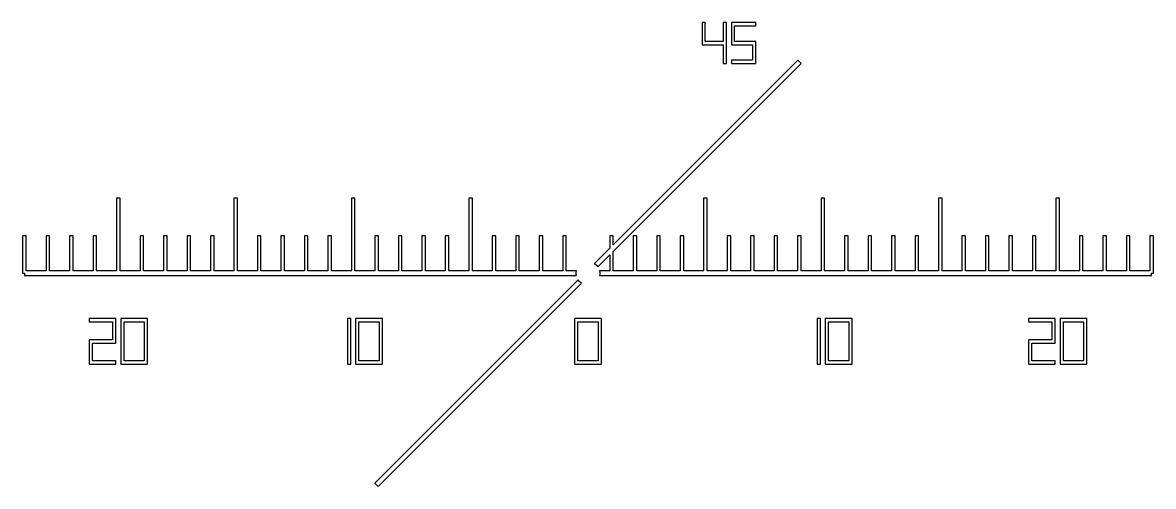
# Model space of a CAD drawing. Header units: millimetres. Extents: x -24.1 to 24.1, y -9.1 to 10.7.
import ezdxf

# ---------------------------------------------------------------- set-up
doc = ezdxf.new("R2010")
doc.units = ezdxf.units.MM
doc.layers.add('LASER_MARK', color=7, linetype='Continuous')

msp = doc.modelspace()

# ---------------------------------------------------------------- linework, layer by layer
at = {"layer": 'LASER_MARK'}
for points in [[(4.855, 10.67), (4.855, 9.73), (5.755, 9.73), (5.755, 8.93), (5.895, 8.93), (5.895, 10.67), (5.755, 10.67), (5.755, 9.87), (4.995, 9.87), (4.995, 10.67)], [(6.105, 9.73), (7.005, 9.73), (7.005, 9.07), (6.105, 9.07), (6.105, 8.93), (7.145, 8.93), (7.145, 9.87), (6.245, 9.87), (6.245, 10.53), (7.145, 10.53), (7.145, 10.67), (6.105, 10.67)], [(0.925, 1.066), (0.276, 0.417), (0.329, 0.376), (0.376, 0.329), (0.417, 0.276), (0.925, 0.784), (0.925, 0.1), (0.49, 0.1), (0.499, 0.034), (0.499, -0.034), (0.49, -0.1), (24, -0.1), (24, 0), (24.075, 0), (24.075, 1.6), (23.925, 1.6), (23.925, 0.1), (23.075, 0.1), (23.075, 1.6), (22.925, 1.6), (22.925, 0.1), (22.075, 0.1), (22.075, 1.6), (21.925, 1.6), (21.925, 0.1), (21.075, 0.1), (21.075, 1.6), (20.925, 1.6), (20.925, 0.1), (20.075, 0.1), (20.075, 3.2), (19.925, 3.2), (19.925, 0.1), (19.075, 0.1), (19.075, 1.6), (18.925, 1.6), (18.925, 0.1), (18.075, 0.1), (18.075, 1.6), (17.925, 1.6), (17.925, 0.1), (17.075, 0.1), (17.075, 1.6), (16.925, 1.6), (16.925, 0.1), (16.075, 0.1), (16.075, 1.6), (15.925, 1.6), (15.925, 0.1), (15.075, 0.1), (15.075, 3.2), (14.925, 3.2), (14.925, 0.1), (14.075, 0.1), (14.075, 1.6), (13.925, 1.6), (13.925, 0.1), (13.075, 0.1), (13.075, 1.6), (12.925, 1.6), (12.925, 0.1), (12.075, 0.1), (12.075, 1.6), (11.925, 1.6), (11.925, 0.1), (11.075, 0.1), (11.075, 1.6), (10.925, 1.6), (10.925, 0.1), (10.075, 0.1), (10.075, 3.2), (9.925, 3.2), (9.925, 0.1), (9.075, 0.1), (9.075, 1.6), (8.925, 1.6), (8.925, 0.1), (8.075, 0.1), (8.075, 1.6), (7.925, 1.6), (7.925, 0.1), (7.075, 0.1), (7.075, 1.6), (6.925, 1.6), (6.925, 0.1), (6.075, 0.1), (6.075, 1.6), (5.925, 1.6), (5.925, 0.1), (5.075, 0.1), (5.075, 3.2), (4.925, 3.2), (4.925, 0.1), (4.075, 0.1), (4.075, 1.6), (3.925, 1.6), (3.925, 0.1), (3.075, 0.1), (3.075, 1.6), (2.925, 1.6), (2.925, 0.1), (2.075, 0.1), (2.075, 1.6), (1.925, 1.6), (1.925, 0.1), (1.075, 0.1), (1.075, 0.934), (9.071, 8.929), (8.929, 9.071), (1.075, 1.216), (1.075, 1.6), (0.925, 1.6)], [(-24, 0), (-24, -0.1), (-0.49, -0.1), (-0.497, -0.05), (-0.5, 0), (-0.497, 0.05), (-0.49, 0.1), (-0.925, 0.1), (-0.925, 1.6), (-1.075, 1.6), (-1.075, 0.1), (-1.925, 0.1), (-1.925, 1.6), (-2.075, 1.6), (-2.075, 0.1), (-2.925, 0.1), (-2.925, 1.6), (-3.075, 1.6), (-3.075, 0.1), (-3.925, 0.1), (-3.925, 1.6), (-4.075, 1.6), (-4.075, 0.1), (-4.925, 0.1), (-4.925, 3.2), (-5.075, 3.2), (-5.075, 0.1), (-5.925, 0.1), (-5.925, 1.6), (-6.075, 1.6), (-6.075, 0.1), (-6.925, 0.1), (-6.925, 1.6), (-7.075, 1.6), (-7.075, 0.1), (-7.925, 0.1), (-7.925, 1.6), (-8.075, 1.6), (-8.075, 0.1), (-8.925, 0.1), (-8.925, 1.6), (-9.075, 1.6), (-9.075, 0.1), (-9.925, 0.1), (-9.925, 3.2), (-10.075, 3.2), (-10.075, 0.1), (-10.925, 0.1), (-10.925, 1.6), (-11.075, 1.6), (-11.075, 0.1), (-11.925, 0.1), (-11.925, 1.6), (-12.075, 1.6), (-12.075, 0.1), (-12.925, 0.1), (-12.925, 1.6), (-13.075, 1.6), (-13.075, 0.1), (-13.925, 0.1), (-13.925, 1.6), (-14.075, 1.6), (-14.075, 0.1), (-14.925, 0.1), (-14.925, 3.2), (-15.075, 3.2), (-15.075, 0.1), (-15.925, 0.1), (-15.925, 1.6), (-16.075, 1.6), (-16.075, 0.1), (-16.925, 0.1), (-16.925, 1.6), (-17.075, 1.6), (-17.075, 0.1), (-17.925, 0.1), (-17.925, 1.6), (-18.075, 1.6), (-18.075, 0.1), (-18.925, 0.1), (-18.925, 1.6), (-19.075, 1.6), (-19.075, 0.1), (-19.925, 0.1), (-19.925, 3.2), (-20.075, 3.2), (-20.075, 0.1), (-20.925, 0.1), (-20.925, 1.6), (-21.075, 1.6), (-21.075, 0.1), (-21.925, 0.1), (-21.925, 1.6), (-22.075, 1.6), (-22.075, 0.1), (-22.925, 0.1), (-22.925, 1.6), (-23.075, 1.6), (-23.075, 0.1), (-23.925, 0.1), (-23.925, 1.6), (-24.075, 1.6), (-24.075, 0)], [(-0.276, -0.417), (-0.329, -0.376), (-0.376, -0.329), (-0.417, -0.276), (-9.071, -8.929), (-8.929, -9.071)], [(-20.105, -1.93), (-21.245, -1.93), (-21.245, -2.07), (-20.245, -2.07), (-20.245, -2.83), (-21.245, -2.83), (-21.245, -3.87), (-20.105, -3.87), (-20.105, -3.73), (-21.105, -3.73), (-21.105, -2.97), (-20.105, -2.97)], [(-19.895, -1.93), (-19.895, -3.87), (-18.755, -3.87), (-18.755, -1.93)], [(-19.755, -2.07), (-18.895, -2.07), (-18.895, -3.73), (-19.755, -3.73)], [(-10.245, -3.87), (-10.105, -3.87), (-10.105, -1.93), (-10.245, -1.93)], [(-9.895, -1.93), (-9.895, -3.87), (-8.755, -3.87), (-8.755, -1.93)], [(-9.755, -2.07), (-8.895, -2.07), (-8.895, -3.73), (-9.755, -3.73)], [(-0.57, -1.93), (-0.57, -3.87), (0.57, -3.87), (0.57, -1.93)], [(0.43, -2.07), (0.43, -3.73), (-0.43, -3.73), (-0.43, -2.07)], [(9.755, -3.87), (9.895, -3.87), (9.895, -1.93), (9.755, -1.93)], [(10.105, -1.93), (10.105, -3.87), (11.245, -3.87), (11.245, -1.93)], [(11.105, -2.07), (11.105, -3.73), (10.245, -3.73), (10.245, -2.07)], [(19.895, -1.93), (18.755, -1.93), (18.755, -2.07), (19.755, -2.07), (19.755, -2.83), (18.755, -2.83), (18.755, -3.87), (19.895, -3.87), (19.895, -3.73), (18.895, -3.73), (18.895, -2.97), (19.895, -2.97)], [(20.105, -1.93), (20.105, -3.87), (21.245, -3.87), (21.245, -1.93)], [(20.245, -2.07), (21.105, -2.07), (21.105, -3.73), (20.245, -3.73)]]:
    msp.add_lwpolyline(points, close=True, dxfattribs=at)

doc.saveas('drawing.dxf')
